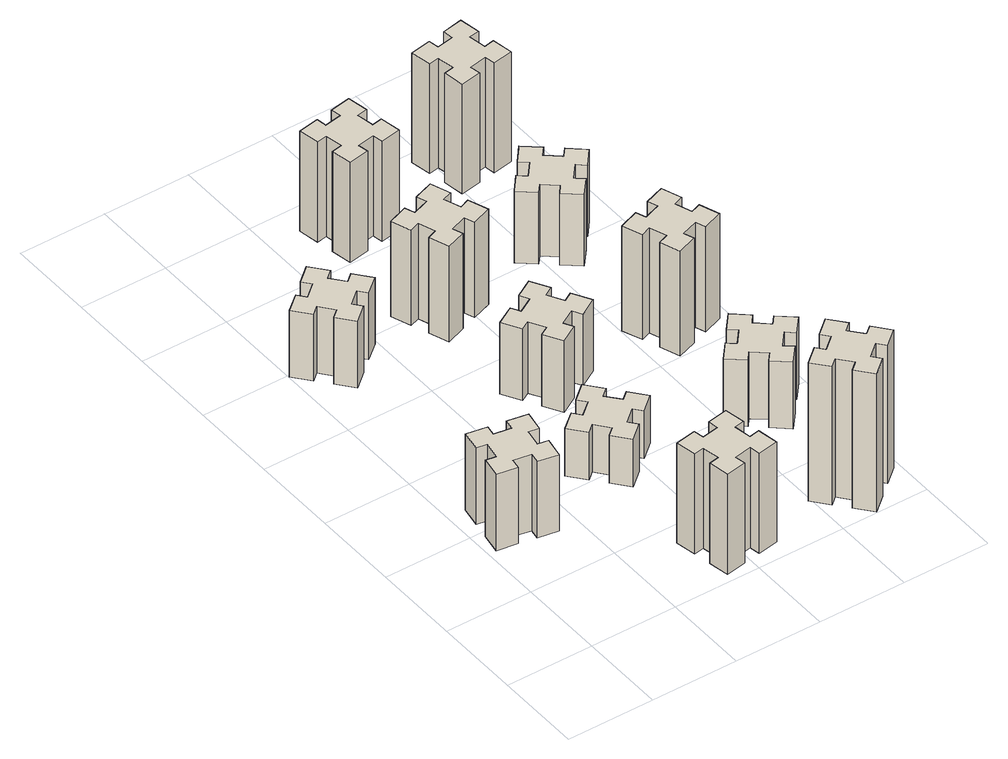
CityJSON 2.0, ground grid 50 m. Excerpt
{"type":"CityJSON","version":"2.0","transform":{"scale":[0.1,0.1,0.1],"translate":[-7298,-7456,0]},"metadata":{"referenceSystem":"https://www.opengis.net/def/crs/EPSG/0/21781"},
"CityObjects":{
"building1":{"type":"Building","attributes":{"class":"1000","function":"1000","usage":"1000","yearOfConstruction":2016,"roofType":"1000","measuredHeight":48,"storeysAboveGround":30,"storeysBelowGround":0},"geometry":[{"type":"Solid","lod":"1","boundaries":[[[[0,1,2,3,4,5,6,7,8,9,10,11,12,13,14,15,16,17,18,19]],[[17,16,20,21]],[[16,15,22,20]],[[15,14,23,22]],[[14,13,24,23]],[[13,12,25,24]],[[12,11,26,25]],[[11,10,27,26]],[[10,9,28,27]],[[9,8,29,28]],[[8,7,30,29]],[[7,6,31,30]],[[6,5,32,31]],[[5,4,33,32]],[[4,3,34,33]],[[3,2,35,34]],[[2,1,36,35]],[[1,0,37,36]],[[0,19,38,37]],[[19,18,39,38]],[[18,17,21,39]],[[24,25,26,27,28,29,30,31,32,33,34,35,36,37,38,39,21,20,22,23]]]]}]},
"building2":{"type":"Building","attributes":{"class":"1000","function":"1000","usage":"1000","yearOfConstruction":2016,"roofType":"1000","measuredHeight":42,"storeysAboveGround":30,"storeysBelowGround":0},"geometry":[{"type":"Solid","lod":"1","boundaries":[[[[40,41,42,43,44,45,46,47,48,49,50,51,52,53,54,55,56,57,58,59]],[[57,56,60,61]],[[56,55,62,60]],[[55,54,63,62]],[[54,53,64,63]],[[53,52,65,64]],[[52,51,66,65]],[[51,50,67,66]],[[50,49,68,67]],[[49,48,69,68]],[[48,47,70,69]],[[47,46,71,70]],[[46,45,72,71]],[[45,44,73,72]],[[44,43,74,73]],[[43,42,75,74]],[[42,41,76,75]],[[41,40,77,76]],[[40,59,78,77]],[[59,58,79,78]],[[58,57,61,79]],[[64,65,66,67,68,69,70,71,72,73,74,75,76,77,78,79,61,60,62,63]]]]}]},
"building3":{"type":"Building","attributes":{"class":"1000","function":"1000","usage":"1000","yearOfConstruction":2016,"roofType":"1000","measuredHeight":63,"storeysAboveGround":30,"storeysBelowGround":0},"geometry":[{"type":"Solid","lod":"1","boundaries":[[[[80,81,82,83,84,85,86,87,88,89,90,91,92,93,94,95,96,97,98,99]],[[97,96,100,101]],[[96,95,102,100]],[[95,94,103,102]],[[94,93,104,103]],[[93,92,105,104]],[[92,91,106,105]],[[91,90,107,106]],[[90,89,108,107]],[[89,88,109,108]],[[88,87,110,109]],[[87,86,111,110]],[[86,85,112,111]],[[85,84,113,112]],[[84,83,114,113]],[[83,82,115,114]],[[82,81,116,115]],[[81,80,117,116]],[[80,99,118,117]],[[99,98,119,118]],[[98,97,101,119]],[[104,105,106,107,108,109,110,111,112,113,114,115,116,117,118,119,101,100,102,103]]]]}]},
"building4":{"type":"Building","attributes":{"class":"1000","function":"1000","usage":"1000","yearOfConstruction":2016,"roofType":"1000","measuredHeight":30,"storeysAboveGround":30,"storeysBelowGround":0},"geometry":[{"type":"Solid","lod":"1","boundaries":[[[[120,121,122,123,124,125,126,127,128,129,130,131,132,133,134,135,136,137,138,139]],[[137,136,140,141]],[[136,135,142,140]],[[135,134,143,142]],[[134,133,144,143]],[[133,132,145,144]],[[132,131,146,145]],[[131,130,147,146]],[[130,129,148,147]],[[129,128,149,148]],[[128,127,150,149]],[[127,126,151,150]],[[126,125,152,151]],[[125,124,153,152]],[[124,123,154,153]],[[123,122,155,154]],[[122,121,156,155]],[[121,120,157,156]],[[120,139,158,157]],[[139,138,159,158]],[[138,137,141,159]],[[144,145,146,147,148,149,150,151,152,153,154,155,156,157,158,159,141,140,142,143]]]]}]},
"building5":{"type":"Building","attributes":{"class":"1000","function":"1000","usage":"1000","yearOfConstruction":2016,"roofType":"1000","measuredHeight":45,"storeysAboveGround":30,"storeysBelowGround":0},"geometry":[{"type":"Solid","lod":"1","boundaries":[[[[160,161,162,163,164,165,166,167,168,169,170,171,172,173,174,175,176,177,178,179]],[[177,176,180,181]],[[176,175,182,180]],[[175,174,183,182]],[[174,173,184,183]],[[173,172,185,184]],[[172,171,186,185]],[[171,170,187,186]],[[170,169,188,187]],[[169,168,189,188]],[[168,167,190,189]],[[167,166,191,190]],[[166,165,192,191]],[[165,164,193,192]],[[164,163,194,193]],[[163,162,195,194]],[[162,161,196,195]],[[161,160,197,196]],[[160,179,198,197]],[[179,178,199,198]],[[178,177,181,199]],[[184,185,186,187,188,189,190,191,192,193,194,195,196,197,198,199,181,180,182,183]]]]}]},
"building6":{"type":"Building","attributes":{"class":"1000","function":"1000","usage":"1000","yearOfConstruction":2016,"roofType":"1000","measuredHeight":60,"storeysAboveGround":30,"storeysBelowGround":0},"geometry":[{"type":"Solid","lod":"1","boundaries":[[[[200,201,202,203,204,205,206,207,208,209,210,211,212,213,214,215,216,217,218,219]],[[217,216,220,221]],[[216,215,222,220]],[[215,214,223,222]],[[214,213,224,223]],[[213,212,225,224]],[[212,211,226,225]],[[211,210,227,226]],[[210,209,228,227]],[[209,208,229,228]],[[208,207,230,229]],[[207,206,231,230]],[[206,205,232,231]],[[205,204,233,232]],[[204,203,234,233]],[[203,202,235,234]],[[202,201,236,235]],[[201,200,237,236]],[[200,219,238,237]],[[219,218,239,238]],[[218,217,221,239]],[[224,225,226,227,228,229,230,231,232,233,234,235,236,237,238,239,221,220,222,223]]]]}]},
"building7":{"type":"Building","attributes":{"class":"1000","function":"1000","usage":"1000","yearOfConstruction":2016,"roofType":"1000","measuredHeight":87,"storeysAboveGround":30,"storeysBelowGround":0},"geometry":[{"type":"Solid","lod":"1","boundaries":[[[[240,241,242,243,244,245,246,247,248,249,250,251,252,253,254,255,256,257,258,259]],[[257,256,260,261]],[[256,255,262,260]],[[255,254,263,262]],[[254,253,264,263]],[[253,252,265,264]],[[252,251,266,265]],[[251,250,267,266]],[[250,249,268,267]],[[249,248,269,268]],[[248,247,270,269]],[[247,246,271,270]],[[246,245,272,271]],[[245,244,273,272]],[[244,243,274,273]],[[243,242,275,274]],[[242,241,276,275]],[[241,240,277,276]],[[240,259,278,277]],[[259,258,279,278]],[[258,257,261,279]],[[264,265,266,267,268,269,270,271,272,273,274,275,276,277,278,279,261,260,262,263]]]]}]},
"building8":{"type":"Building","attributes":{"class":"1000","function":"1000","usage":"1000","yearOfConstruction":2016,"roofType":"1000","measuredHeight":63,"storeysAboveGround":30,"storeysBelowGround":0},"geometry":[{"type":"Solid","lod":"1","boundaries":[[[[280,281,282,283,284,285,286,287,288,289,290,291,292,293,294,295,296,297,298,299]],[[297,296,300,301]],[[296,295,302,300]],[[295,294,303,302]],[[294,293,304,303]],[[293,292,305,304]],[[292,291,306,305]],[[291,290,307,306]],[[290,289,308,307]],[[289,288,309,308]],[[288,287,310,309]],[[287,286,311,310]],[[286,285,312,311]],[[285,284,313,312]],[[284,283,314,313]],[[283,282,315,314]],[[282,281,316,315]],[[281,280,317,316]],[[280,299,318,317]],[[299,298,319,318]],[[298,297,301,319]],[[304,305,306,307,308,309,310,311,312,313,314,315,316,317,318,319,301,300,302,303]]]]}]},
"building9":{"type":"Building","attributes":{"class":"1000","function":"1000","usage":"1000","yearOfConstruction":2016,"roofType":"1000","measuredHeight":42,"storeysAboveGround":30,"storeysBelowGround":0},"geometry":[{"type":"Solid","lod":"1","boundaries":[[[[320,321,322,323,324,325,326,327,328,329,330,331,332,333,334,335,336,337,338,339]],[[337,336,340,341]],[[336,335,342,340]],[[335,334,343,342]],[[334,333,344,343]],[[333,332,345,344]],[[332,331,346,345]],[[331,330,347,346]],[[330,329,348,347]],[[329,328,349,348]],[[328,327,350,349]],[[327,326,351,350]],[[326,325,352,351]],[[325,324,353,352]],[[324,323,354,353]],[[323,322,355,354]],[[322,321,356,355]],[[321,320,357,356]],[[320,339,358,357]],[[339,338,359,358]],[[338,337,341,359]],[[344,345,346,347,348,349,350,351,352,353,354,355,356,357,358,359,341,340,342,343]]]]}]},
"building10":{"type":"Building","attributes":{"class":"1000","function":"1000","usage":"1000","yearOfConstruction":2016,"roofType":"1000","measuredHeight":66,"storeysAboveGround":30,"storeysBelowGround":0},"geometry":[{"type":"Solid","lod":"1","boundaries":[[[[360,361,362,363,364,365,366,367,368,369,370,371,372,373,374,375,376,377,378,379]],[[377,376,380,381]],[[376,375,382,380]],[[375,374,383,382]],[[374,373,384,383]],[[373,372,385,384]],[[372,371,386,385]],[[371,370,387,386]],[[370,369,388,387]],[[369,368,389,388]],[[368,367,390,389]],[[367,366,391,390]],[[366,365,392,391]],[[365,364,393,392]],[[364,363,394,393]],[[363,362,395,394]],[[362,361,396,395]],[[361,360,397,396]],[[360,379,398,397]],[[379,378,399,398]],[[378,377,381,399]],[[384,385,386,387,388,389,390,391,392,393,394,395,396,397,398,399,381,380,382,383]]]]}]},
"building11":{"type":"Building","attributes":{"class":"1000","function":"1000","usage":"1000","yearOfConstruction":2016,"roofType":"1000","measuredHeight":45,"storeysAboveGround":30,"storeysBelowGround":0},"geometry":[{"type":"Solid","lod":"1","boundaries":[[[[400,401,402,403,404,405,406,407,408,409,410,411,412,413,414,415,416,417,418,419]],[[417,416,420,421]],[[416,415,422,420]],[[415,414,423,422]],[[414,413,424,423]],[[413,412,425,424]],[[412,411,426,425]],[[411,410,427,426]],[[410,409,428,427]],[[409,408,429,428]],[[408,407,430,429]],[[407,406,431,430]],[[406,405,432,431]],[[405,404,433,432]],[[404,403,434,433]],[[403,402,435,434]],[[402,401,436,435]],[[401,400,437,436]],[[400,419,438,437]],[[419,418,439,438]],[[418,417,421,439]],[[424,425,426,427,428,429,430,431,432,433,434,435,436,437,438,439,421,420,422,423]]]]}]},
"building12":{"type":"Building","attributes":{"class":"1000","function":"1000","usage":"1000","yearOfConstruction":2016,"roofType":"1000","measuredHeight":69,"storeysAboveGround":30,"storeysBelowGround":0},"geometry":[{"type":"Solid","lod":"1","boundaries":[[[[440,441,442,443,444,445,446,447,448,449,450,451,452,453,454,455,456,457,458,459]],[[457,456,460,461]],[[456,455,462,460]],[[455,454,463,462]],[[454,453,464,463]],[[453,452,465,464]],[[452,451,466,465]],[[451,450,467,466]],[[450,449,468,467]],[[449,448,469,468]],[[448,447,470,469]],[[447,446,471,470]],[[446,445,472,471]],[[445,444,473,472]],[[444,443,474,473]],[[443,442,475,474]],[[442,441,476,475]],[[441,440,477,476]],[[440,459,478,477]],[[459,458,479,478]],[[458,457,461,479]],[[464,465,466,467,468,469,470,471,472,473,474,475,476,477,478,479,461,460,462,463]]]]}]}
},
"vertices":[
[345,917,0],[362,1015,0],[421,1005,0],[442,1123,0],[324,1144,0],[314,1085,0],[215,1102,0],[226,1161,0],[107,1182,0],[87,1064,0],[146,1054,0],[128,955,0],[69,966,0],[48,847,0],[167,827,0],[177,886,0],[275,868,0],[265,809,0],[383,788,0],[404,907,0],[275,868,480],[265,809,480],[177,886,480],[167,827,480],[48,847,480],[69,966,480],[128,955,480],[146,1054,480],[87,1064,480],[107,1182,480],[226,1161,480],[215,1102,480],[314,1085,480],[324,1144,480],[442,1123,480],[421,1005,480],[362,1015,480],[345,917,480],[404,907,480],[383,788,480],
[278,2349,0],[354,2413,0],[393,2367,0],[485,2444,0],[408,2536,0],[362,2498,0],[297,2574,0],[343,2613,0],[266,2705,0],[174,2628,0],[213,2582,0],[136,2517,0],[98,2563,0],[6,2486,0],[83,2394,0],[129,2433,0],[193,2356,0],[147,2318,0],[224,2226,0],[316,2303,0],[193,2356,420],[147,2318,420],[129,2433,420],[83,2394,420],[6,2486,420],[98,2563,420],[136,2517,420],[213,2582,420],[174,2628,420],[266,2705,420],[343,2613,420],[297,2574,420],[362,2498,420],[408,2536,420],[485,2444,420],[393,2367,420],[354,2413,420],[278,2349,420],[316,2303,420],[224,2226,420],
[955,128,0],[1054,146,0],[1064,87,0],[1182,107,0],[1161,226,0],[1102,215,0],[1085,314,0],[1144,324,0],[1123,442,0],[1005,421,0],[1015,362,0],[917,345,0],[907,404,0],[788,383,0],[809,265,0],[868,275,0],[886,177,0],[827,167,0],[847,48,0],[966,69,0],[886,177,630],[827,167,630],[868,275,630],[809,265,630],[788,383,630],[907,404,630],[917,345,630],[1015,362,630],[1005,421,630],[1123,442,630],[1144,324,630],[1085,314,630],[1102,215,630],[1161,226,630],[1182,107,630],[1064,87,630],[1054,146,630],[955,128,630],[966,69,630],[847,48,630],
[918,969,0],[994,1033,0],[1033,987,0],[1125,1064,0],[1048,1156,0],[1002,1118,0],[937,1194,0],[983,1233,0],[906,1325,0],[814,1248,0],[853,1202,0],[776,1137,0],[738,1183,0],[646,1106,0],[723,1014,0],[769,1053,0],[833,976,0],[787,938,0],[864,846,0],[956,923,0],[833,976,300],[787,938,300],[769,1053,300],[723,1014,300],[646,1106,300],[738,1183,300],[776,1137,300],[853,1202,300],[814,1248,300],[906,1325,300],[983,1233,300],[937,1194,300],[1002,1118,300],[1048,1156,300],[1125,1064,300],[1033,987,300],[994,1033,300],[918,969,300],[956,923,300],[864,846,300],
[865,1714,0],[915,1627,0],[863,1597,0],[923,1493,0],[1027,1553,0],[997,1605,0],[1084,1655,0],[1114,1603,0],[1218,1663,0],[1158,1767,0],[1106,1737,0],[1056,1824,0],[1108,1854,0],[1048,1958,0],[944,1898,0],[974,1846,0],[887,1796,0],[857,1848,0],[753,1788,0],[813,1684,0],[887,1796,450],[857,1848,450],[974,1846,450],[944,1898,450],[1048,1958,450],[1108,1854,450],[1056,1824,450],[1106,1737,450],[1158,1767,450],[1218,1663,450],[1114,1603,450],[1084,1655,450],[997,1605,450],[1027,1553,450],[923,1493,450],[863,1597,450],[915,1627,450],[865,1714,450],[813,1684,450],[753,1788,450],
[876,2345,0],[970,2379,0],[990,2323,0],[1103,2364,0],[1062,2477,0],[1006,2456,0],[972,2550,0],[1028,2570,0],[987,2683,0],[874,2642,0],[895,2586,0],[801,2552,0],[780,2608,0],[667,2567,0],[709,2454,0],[765,2475,0],[799,2381,0],[743,2360,0],[784,2247,0],[897,2289,0],[799,2381,600],[743,2360,600],[765,2475,600],[709,2454,600],[667,2567,600],[780,2608,600],[801,2552,600],[895,2586,600],[874,2642,600],[987,2683,600],[1028,2570,600],[972,2550,600],[1006,2456,600],[1062,2477,600],[1103,2364,600],[990,2323,600],[970,2379,600],[876,2345,600],[897,2289,600],[784,2247,600],
[1758,129,0],[1834,193,0],[1873,147,0],[1965,224,0],[1888,316,0],[1842,278,0],[1777,354,0],[1823,393,0],[1746,485,0],[1654,408,0],[1693,362,0],[1616,297,0],[1578,343,0],[1486,266,0],[1563,174,0],[1609,213,0],[1673,136,0],[1627,98,0],[1704,6,0],[1796,83,0],[1673,136,870],[1627,98,870],[1609,213,870],[1563,174,870],[1486,266,870],[1578,343,870],[1616,297,870],[1693,362,870],[1654,408,870],[1746,485,870],[1823,393,870],[1777,354,870],[1842,278,870],[1888,316,870],[1965,224,870],[1873,147,870],[1834,193,870],[1758,129,870],[1796,83,870],[1704,6,870],
[855,3088,0],[954,3106,0],[964,3047,0],[1082,3067,0],[1061,3186,0],[1002,3175,0],[985,3274,0],[1044,3284,0],[1023,3402,0],[905,3381,0],[915,3322,0],[817,3305,0],[807,3364,0],[688,3343,0],[709,3225,0],[768,3235,0],[786,3137,0],[727,3127,0],[747,3008,0],[866,3029,0],[786,3137,630],[727,3127,630],[768,3235,630],[709,3225,630],[688,3343,630],[807,3364,630],[817,3305,630],[915,3322,630],[905,3381,630],[1023,3402,630],[1044,3284,630],[985,3274,630],[1002,3175,630],[1061,3186,630],[1082,3067,630],[964,3047,630],[954,3106,630],[855,3088,630],[866,3029,630],[747,3008,630],
[1777,876,0],[1842,953,0],[1888,914,0],[1965,1006,0],[1873,1083,0],[1834,1037,0],[1758,1102,0],[1796,1148,0],[1704,1225,0],[1627,1133,0],[1673,1094,0],[1609,1018,0],[1563,1056,0],[1486,964,0],[1578,887,0],[1616,933,0],[1693,869,0],[1654,823,0],[1746,746,0],[1823,838,0],[1693,869,420],[1654,823,420],[1616,933,420],[1578,887,420],[1486,964,420],[1563,1056,420],[1609,1018,420],[1673,1094,420],[1627,1133,420],[1704,1225,420],[1796,1148,420],[1758,1102,420],[1834,1037,420],[1873,1083,420],[1965,1006,420],[1888,914,420],[1842,953,420],[1777,876,420],[1823,838,420],[1746,746,420],
[1846,1716,0],[1812,1810,0],[1868,1830,0],[1827,1943,0],[1714,1902,0],[1735,1846,0],[1641,1812,0],[1620,1868,0],[1507,1827,0],[1549,1714,0],[1605,1735,0],[1639,1641,0],[1583,1620,0],[1624,1507,0],[1737,1549,0],[1716,1605,0],[1810,1639,0],[1830,1583,0],[1943,1624,0],[1902,1737,0],[1810,1639,660],[1830,1583,660],[1716,1605,660],[1737,1549,660],[1624,1507,660],[1583,1620,660],[1639,1641,660],[1605,1735,660],[1549,1714,660],[1507,1827,660],[1620,1868,660],[1641,1812,660],[1735,1846,660],[1714,1902,660],[1827,1943,660],[1868,1830,660],[1812,1810,660],[1846,1716,660],[1902,1737,660],[1943,1624,660],
[1734,2617,0],[1658,2682,0],[1696,2728,0],[1604,2805,0],[1527,2713,0],[1573,2674,0],[1509,2598,0],[1463,2636,0],[1386,2544,0],[1478,2467,0],[1516,2513,0],[1593,2449,0],[1554,2403,0],[1646,2326,0],[1723,2418,0],[1677,2456,0],[1742,2533,0],[1788,2494,0],[1865,2586,0],[1773,2663,0],[1742,2533,450],[1788,2494,450],[1677,2456,450],[1723,2418,450],[1646,2326,450],[1554,2403,450],[1593,2449,450],[1516,2513,450],[1478,2467,450],[1386,2544,450],[1463,2636,450],[1509,2598,450],[1573,2674,450],[1527,2713,450],[1604,2805,450],[1696,2728,450],[1658,2682,450],[1734,2617,450],[1773,2663,450],[1865,2586,450],
[1508,3335,0],[1526,3237,0],[1467,3227,0],[1487,3108,0],[1606,3129,0],[1595,3188,0],[1694,3206,0],[1704,3147,0],[1822,3167,0],[1801,3286,0],[1742,3275,0],[1725,3374,0],[1784,3384,0],[1763,3502,0],[1645,3481,0],[1655,3422,0],[1557,3405,0],[1547,3464,0],[1428,3443,0],[1449,3325,0],[1557,3405,690],[1547,3464,690],[1655,3422,690],[1645,3481,690],[1763,3502,690],[1784,3384,690],[1725,3374,690],[1742,3275,690],[1801,3286,690],[1822,3167,690],[1704,3147,690],[1694,3206,690],[1595,3188,690],[1606,3129,690],[1487,3108,690],[1467,3227,690],[1526,3237,690],[1508,3335,690],[1449,3325,690],[1428,3443,690]
]}
